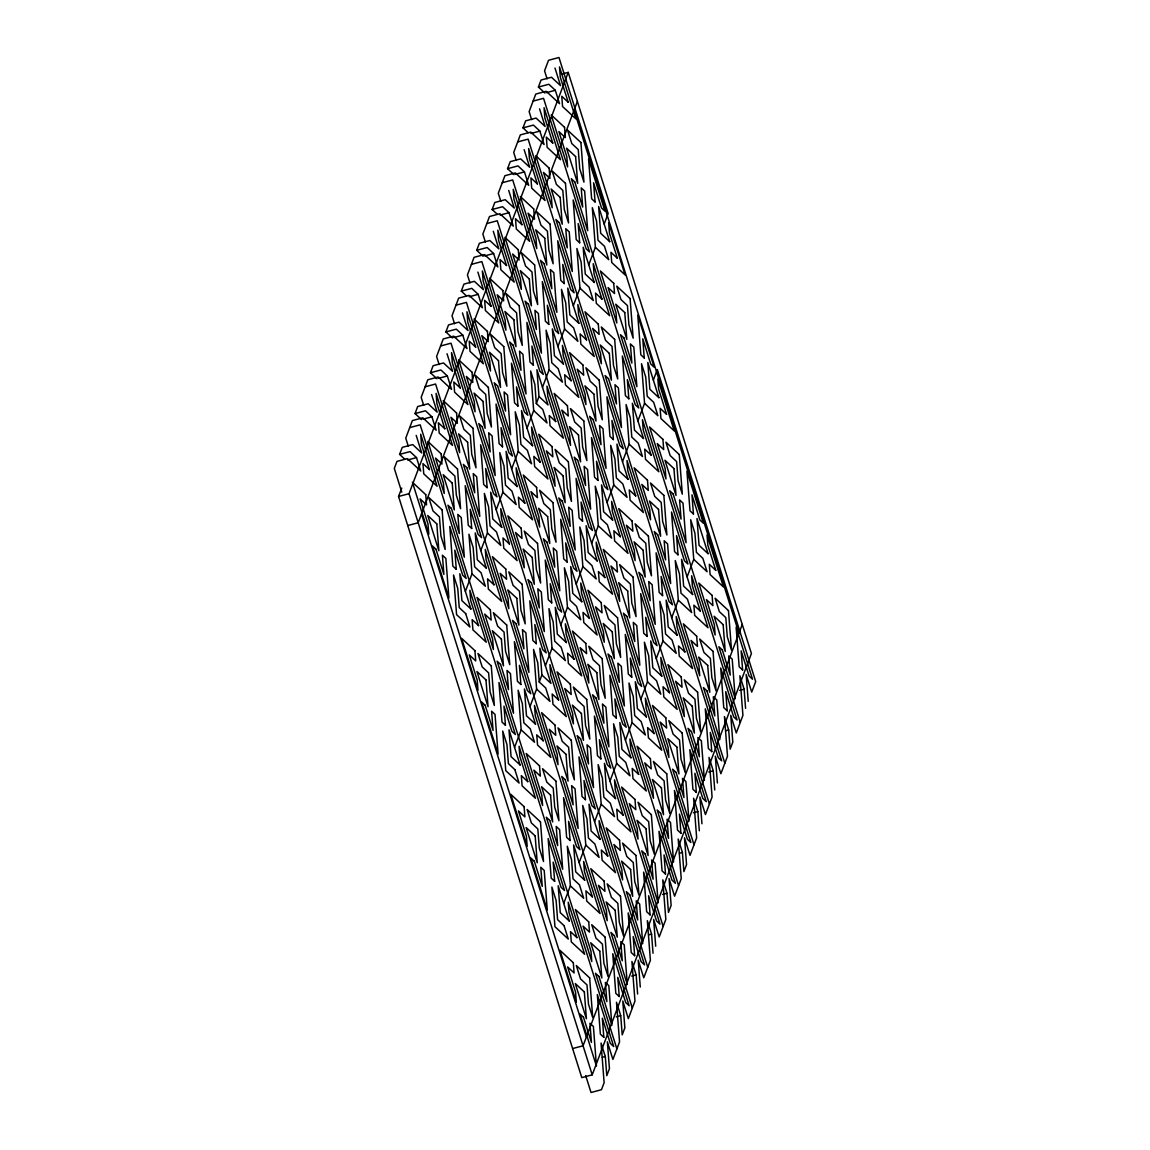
<?xml version="1.0" encoding="UTF-8"?>
<svg xmlns="http://www.w3.org/2000/svg" width="1150" height="1150" viewBox="0 0 1150 1150"><rect width="100%" height="100%" fill="white"/><g stroke="black" fill="none" stroke-linecap="round" stroke-linejoin="round"><path stroke-width="1.5" d="M404.771 459.181L399.611 454.379L402.27 447.364L412.706 444.576L421.734 452.985L416.185 435.361M421.489 419.563L415.035 413.569L417.68 406.539L428.131 403.765L437.158 412.16L431.609 394.551M436.914 378.753L430.459 372.758L433.104 365.729L443.541 362.954L452.582 371.349L447.034 353.74M452.338 337.942L445.884 331.933L448.529 324.918L458.965 322.129L468.007 330.539L462.458 312.915M466.469 295.924L461.294 291.123L463.953 284.107L474.389 281.319L483.431 289.714L477.868 272.104M483.173 256.306L476.718 250.312L479.378 243.283L489.814 240.508L498.856 248.903L493.293 231.294M497.303 214.288L492.143 209.501L494.802 202.472L505.238 199.697L514.28 208.092L508.717 190.483M514.021 174.685L507.567 168.676L510.226 161.661L520.663 158.873L529.69 167.282L524.141 149.658M528.152 132.667L522.991 127.866L525.651 120.851L536.087 118.062L545.114 126.457L539.566 108.847M544.87 93.049L538.416 87.055L541.061 80.026L551.511 77.251L560.539 85.646L554.99 68.037M562.249 73.974L568.215 72.378L751.424 653.531L592.221 1074.833L581.785 1077.622L398.576 496.469L401.753 488.089M592.221 1074.833L409.026 493.695L568.215 72.378M577.386 101.444L418.183 522.747L407.747 525.536M465.362 591.387L472.003 573.821L468.941 534.218L473.182 547.644L474.648 566.806L481.103 572.801L485.343 586.227L472.003 573.821M480.786 550.562L487.427 533.011L484.366 493.408L488.592 506.819L490.073 525.996L496.527 531.99L500.768 545.416L487.427 533.011M496.211 509.752L502.852 492.2L499.79 452.597L504.016 466.009L505.497 485.171L511.951 491.179L516.178 504.591L502.852 492.2M511.635 468.941L518.262 451.389L515.214 411.772L519.441 425.198L520.921 444.36L527.376 450.354L531.602 463.781L518.262 451.389M527.059 428.131L533.686 410.564L530.639 370.961L534.865 384.387L536.346 403.549L542.8 409.544L547.026 422.97L533.686 410.564M536.346 403.549L538.991 396.52L536.921 369.696L548.033 404.929L538.991 396.52M542.484 387.306L549.111 369.754L546.063 330.151L550.289 343.562L551.77 362.739L558.224 368.733L562.451 382.159L549.111 369.754M557.908 346.495L564.535 328.943L561.473 289.326L565.714 302.752L567.194 321.914L573.649 327.923L577.875 341.334L564.535 328.943M573.318 305.684L579.959 288.132L576.898 248.515L581.138 261.941L582.619 281.103L589.059 287.098L593.299 300.524L579.959 288.132M588.742 264.859L595.384 247.307L592.322 207.704L596.562 221.131L598.029 240.292L604.483 246.287L608.724 259.713L595.384 247.307M604.167 224.049L608.149 213.512L558.972 57.5L548.536 60.289L544.554 70.811L547.069 78.818M514.553 747.399L521.18 729.848L518.133 690.244L522.359 703.656L523.839 722.818L530.294 728.827L534.52 742.239L521.18 729.848M529.977 706.589L536.604 689.037L533.543 649.419L537.783 662.846L539.264 682.008L545.718 688.002L549.944 701.428L536.604 689.037M539.264 682.008L541.909 674.992L539.839 648.154L550.951 683.387L541.909 674.992M545.387 665.764L552.029 648.212L548.967 608.609L553.207 622.035L554.688 641.197L561.128 647.191L565.369 660.617L552.029 648.212M560.812 624.953L567.453 607.401L564.391 567.798L568.632 581.21L570.098 600.386L576.553 606.381L580.793 619.807L567.453 607.401M576.236 584.143L582.878 566.591L579.816 526.973L584.042 540.399L585.523 559.561L591.977 565.57L596.217 578.982L582.878 566.591M591.661 543.332L598.302 525.78L595.24 486.162L599.466 499.589L600.947 518.751L607.401 524.745L611.628 538.171L598.302 525.78M607.085 502.507L613.712 484.955L610.664 445.352L614.891 458.778L616.371 477.94L622.826 483.934L627.052 497.361L613.712 484.955M622.509 461.696L629.136 444.144L626.089 404.541L630.315 417.953L631.796 437.115L638.25 443.124L642.476 456.536L629.136 444.144M637.934 420.886L644.561 403.334L641.513 363.716L645.739 377.143L647.22 396.304L653.674 402.313L657.901 415.725L644.561 403.334M653.358 380.075L657.326 369.538L755.694 681.576L751.712 692.113L746.163 674.489L748.233 701.327M563.73 903.411L570.371 885.859L567.309 846.256L571.536 859.682L573.016 878.844L579.471 884.839L583.697 898.265L570.371 885.859M579.154 862.601L585.781 845.049L582.734 805.446L586.96 818.857L588.441 838.034L594.895 844.028L599.121 857.454L585.781 845.049M594.579 821.79L601.206 804.238L598.158 764.621L602.384 778.047L603.865 797.209L610.319 803.217L614.546 816.629L601.206 804.238M610.003 780.979L616.63 763.413L613.582 723.81L617.809 737.236L619.289 756.398L625.744 762.393L629.97 775.819L616.63 763.413M625.428 740.154L632.054 722.602L628.992 682.999L633.233 696.426L634.714 715.587L641.168 721.582L645.394 735.008L632.054 722.602M640.837 699.344L647.479 681.792L644.417 642.189L648.658 655.601L650.138 674.762L656.578 680.771L660.819 694.183L647.479 681.792M656.262 658.533L662.903 640.981L659.841 601.364L664.082 614.79L665.548 633.952L672.003 639.961L676.243 653.372L662.903 640.981M671.686 617.723L678.327 600.156L675.266 560.553L679.492 573.979L680.973 593.141L687.427 599.136L691.668 612.562L678.327 600.156M687.111 576.898L693.752 559.346L690.69 519.742L694.916 533.154L696.397 552.331L702.851 558.325L707.077 571.751L693.752 559.346M742.253 624.464L583.064 1045.781L572.614 1048.556M538.416 87.055L548.852 84.266L555.306 90.275L559.533 103.687L546.192 91.296L535.756 94.07L529.129 111.622L531.645 119.629M546.351 92.661L555.306 90.275M533.111 101.099L543.548 98.311L740.269 722.387M522.991 127.866L533.428 125.091L539.882 131.086L544.108 144.512L530.783 132.106L520.332 134.895L513.705 152.447L516.221 160.454M530.941 133.472L539.882 131.086M517.687 141.91L528.123 139.136L724.845 763.197M507.567 168.676L518.003 165.902L524.457 171.896L528.698 185.322L515.358 172.917L504.908 175.706L498.281 193.257L500.811 201.264M515.516 174.282L524.457 171.896M502.262 182.721L512.699 179.946L709.435 804.023M492.143 209.501L502.579 206.713L509.033 212.707L513.274 226.133L499.934 213.742L489.497 216.516L482.856 234.068L485.386 242.075M500.092 215.093L509.033 212.707M486.838 223.546L497.274 220.757L694.011 844.833M476.718 250.312L487.169 247.523L493.609 253.532L497.849 266.944L484.509 254.553L474.073 257.327L467.432 274.893L469.962 282.9M484.668 255.918L493.609 253.532M471.414 264.356L481.85 261.567L678.586 885.644M461.294 291.123L471.744 288.348L478.199 294.342L482.425 307.769L469.085 295.363L458.649 298.152L452.007 315.704L454.537 323.711M469.243 296.729L478.199 294.342M455.989 305.167L466.426 302.393L663.162 926.454M445.884 331.933L456.32 329.159L462.774 335.153L467.001 348.579L453.661 336.174L443.224 338.963L436.598 356.514L439.113 364.521M453.819 337.539L462.774 335.153M440.565 345.978L451.016 343.203L647.738 967.279M430.459 372.758L440.896 369.969L447.35 375.978L451.576 389.39L438.236 376.999L427.8 379.773L421.173 397.325L423.689 405.332M438.394 378.35L447.35 375.978M425.155 386.802L435.591 384.014L632.313 1008.09M415.035 413.569L425.471 410.78L431.926 416.789L436.152 430.201L422.812 417.809L412.376 420.584L405.749 438.15L408.264 446.157M422.984 419.175L431.926 416.789M409.731 427.613L420.167 424.824L616.889 1048.901M399.611 454.379L410.047 451.605L416.501 457.599L420.728 471.026L407.402 458.62L396.951 461.409L394.306 468.424L401.781 492.171M407.56 459.986L416.501 457.599M398.576 496.469L409.026 493.695M739.622 690.374L744.107 689.181L739.867 675.754L742.929 715.372L736.288 732.924L730.739 715.3L732.809 742.138L730.164 749.153L728.683 729.991L724.442 716.579L727.504 756.182L720.878 773.734L715.314 756.125L717.384 782.949M725.693 730.782L728.683 729.991M708.788 771.995L713.259 770.802L709.033 757.39L712.08 796.993L705.453 814.545L699.89 796.936L701.96 823.759M693.364 812.82L697.834 811.627L693.608 798.201L696.656 837.804L690.029 855.37L684.48 837.746L686.55 864.584L683.891 871.599L682.41 852.438L678.184 839.011L681.231 878.629L674.604 896.181L669.056 878.557L671.126 905.395L668.466 912.41L666.986 893.248L662.759 879.836L665.821 919.439L659.18 936.991L653.631 919.382L655.701 946.206M679.434 853.228L682.41 852.438M662.515 894.441L666.986 893.248M648.586 934.864L651.561 934.073L647.335 920.647L650.397 960.25L643.756 977.802L638.207 960.193L640.277 987.031M631.666 976.077L636.151 974.884L631.911 961.458L634.973 1001.061L628.331 1018.627L622.783 1001.003L624.852 1027.841L622.207 1034.856L620.727 1015.694L616.486 1002.268L619.548 1041.886L612.907 1059.438L607.358 1041.828L609.428 1068.652L606.783 1075.681L605.303 1056.505L601.062 1043.093L604.124 1082.696L601.464 1089.711L591.028 1092.5L585.681 1075.538M616.242 1016.887L620.727 1015.694M602.312 1057.31L605.303 1056.505M574.066 110.213L738.947 633.247M421.504 513.978L586.371 1036.998M744.107 689.181L745.574 708.342M713.259 770.802L714.739 789.978M697.834 811.627L699.315 830.789M651.561 934.073L653.042 953.235M636.151 974.884L637.617 994.046M568.215 102.264L561.761 96.269L562.551 106.49L575.891 118.896L559.489 66.887L560.28 77.108L568.215 102.264M564.549 127.334L551.224 114.928L567.611 166.937L566.821 156.716L558.886 131.56L565.34 137.554L564.549 127.334M580.908 142.528L567.568 130.137L571.794 143.549L578.249 149.558L579.729 168.719L583.956 182.146L580.908 142.528M575.604 156.572L566.562 148.178L577.674 183.411L575.604 156.572M552.791 143.089L546.336 137.08L547.127 147.301L560.467 159.706L544.065 107.698L544.856 117.918L552.791 143.089M574.756 181.887L571.32 178.681L587.707 230.69L584.646 191.087L581.21 187.881L582.691 207.043L574.756 181.887M595.082 201.954L591.632 198.763L588.584 159.146L604.972 211.154L601.536 207.963L593.601 182.792L595.082 201.954M549.139 168.144L535.799 155.753L552.187 207.762L551.396 197.541L543.461 172.371L549.916 178.365L549.139 168.144M565.484 183.339L552.144 170.947L556.37 184.374L562.824 190.368L564.305 209.53L568.546 222.956L565.484 183.339M609.716 241.673L600.688 233.263L598.618 206.439L609.716 241.673M560.179 197.383L551.137 188.988L562.249 224.221L560.179 197.383M537.366 183.899L530.912 177.905L531.702 188.126L545.043 200.517L528.641 148.508L529.431 158.729L537.366 183.899M617.392 258.29L610.938 252.281L611.728 262.502L625.068 274.908L608.681 222.899L609.457 233.119L617.392 258.29M559.331 222.697L555.896 219.492L572.283 271.501L569.236 231.897L565.786 228.692L567.266 247.868L559.331 222.697M579.658 242.779L576.207 239.574L573.16 199.971L589.548 251.965L586.112 248.774L578.177 223.603L579.658 242.779M533.715 208.955L520.375 196.564L536.762 248.572L535.972 238.352L528.051 213.181L534.506 219.19L533.715 208.955M550.059 224.164L536.719 211.758L540.96 225.184L547.4 231.179L548.881 250.341L553.121 263.767L550.059 224.164M613.741 283.346L600.401 270.954L616.788 322.963L616.012 312.743L608.077 287.572L614.531 293.566L613.741 283.346M630.085 298.554L616.745 286.149L620.986 299.575L627.44 305.569L628.906 324.731L633.147 338.158L630.085 298.554M594.306 282.483L585.264 274.088L583.194 247.25L594.306 282.483M544.755 238.208L535.713 229.799L546.825 265.032L544.755 238.208M624.781 312.599L615.739 304.189L626.851 339.423L624.781 312.599M521.942 224.71L515.488 218.716L516.278 228.936L529.618 241.327L513.231 189.333L514.007 199.554L521.942 224.71M601.967 299.101L595.513 293.106L596.304 303.327L609.644 315.718L593.256 263.709L594.047 273.93L601.967 299.101M543.907 263.508L540.471 260.317L556.859 312.326L553.811 272.708L550.361 269.517L551.842 288.679L543.907 263.508M623.933 337.899L620.497 334.707L636.884 386.702L633.837 347.099L630.387 343.908L631.867 363.069L623.933 337.899M564.233 283.59L560.783 280.384L557.736 240.781L574.123 292.79L570.688 289.584L562.753 264.428L564.233 283.59M644.259 357.981L640.823 354.775L637.761 315.172L654.149 367.181L650.713 363.975L642.778 338.819L644.259 357.981M518.291 249.78L504.951 237.374L521.338 289.383L520.562 279.162L512.627 253.992L519.081 260.001L518.291 249.78M534.635 264.974L521.295 252.583L525.536 265.995L531.99 271.989L533.471 291.166L537.697 304.577L534.635 264.974M598.316 324.171L584.976 311.765L601.378 363.774L600.587 353.553L592.652 328.382L599.107 334.391L598.316 324.171M614.661 339.365L601.321 326.959L605.561 340.386L612.016 346.38L613.496 365.556L617.723 378.968L614.661 339.365M578.881 323.294L569.839 314.899L567.769 288.061L578.881 323.294M658.907 397.684L649.865 389.289L647.795 362.451L658.907 397.684M529.331 279.019L520.303 270.624L531.401 305.842L529.331 279.019M609.356 353.409L600.329 345.014L611.426 380.233L609.356 353.409M506.518 265.521L500.063 259.526L500.854 269.747L514.194 282.152L497.806 230.144L498.597 240.364L506.518 265.521M586.558 339.911L580.103 333.917L580.879 344.137L594.219 356.543L577.832 304.534L578.622 314.755L586.558 339.911M666.583 414.302L660.129 408.308L660.919 418.528L674.245 430.919L657.857 378.925L658.648 389.146L666.583 414.302M528.482 304.333L525.047 301.127L541.434 353.136L538.387 313.533L534.937 310.327L536.418 329.489L528.482 304.333M608.523 378.724L605.072 375.518L621.474 427.527L618.413 387.909L614.962 384.718L616.443 403.88L608.523 378.724M548.809 324.401L545.373 321.209L542.311 281.592L558.699 333.601L555.263 330.395L547.328 305.239L548.809 324.401M628.834 398.791L625.399 395.586L622.337 355.982L638.739 407.991L635.289 404.786L627.354 379.629L628.834 398.791M502.866 290.591L489.526 278.199L505.928 330.194L505.137 319.973L497.202 294.817L503.657 300.811L502.866 290.591M519.211 305.785L505.871 293.394L510.111 306.806L516.566 312.814L518.046 331.976L522.273 345.402L519.211 305.785M582.892 364.981L569.552 352.576L585.954 404.584L585.163 394.364L577.228 369.207L583.683 375.202L582.892 364.981M599.236 380.176L585.911 367.784L590.137 381.196L596.591 387.205L598.072 406.367L602.298 419.793L599.236 380.176M662.918 439.372L649.577 426.966L665.979 478.975L665.189 468.754L657.254 443.598L663.708 449.592L662.918 439.372M679.276 454.566L665.936 442.175L670.163 455.587L676.617 461.596L678.098 480.757L682.324 494.169L679.276 454.566M563.457 364.104L554.415 355.709L552.345 328.886L563.457 364.104M643.482 438.495L634.441 430.1L632.371 403.262L643.482 438.495M513.906 319.829L504.879 311.434L515.976 346.668L513.906 319.829M593.932 394.22L584.904 385.825L596.002 421.058L593.932 394.22M673.957 468.611L664.93 460.216L676.027 495.449L673.957 468.611M491.107 306.346L484.653 300.337L485.429 310.558L498.769 322.963L482.382 270.954L483.173 281.175L491.107 306.346M571.133 380.736L564.679 374.728L565.469 384.948L578.795 397.354L562.408 345.345L563.198 355.566L571.133 380.736M651.159 455.113L644.704 449.118L645.495 459.339L658.835 471.744L642.433 419.736L643.224 429.956L651.159 455.113M513.072 345.144L509.622 341.938L526.024 393.947L522.962 354.344L519.527 351.138L520.993 370.3L513.072 345.144M593.098 419.534L589.648 416.329L606.05 468.338L602.988 428.734L599.553 425.529L601.019 444.691L593.098 419.534M673.124 493.925L669.674 490.719L686.076 542.728L683.014 503.125L679.578 499.919L681.059 519.081L673.124 493.925M533.384 365.211L529.949 362.02L526.887 322.402L543.289 374.411L539.839 371.22L531.904 346.049L533.384 365.211M613.41 439.602L609.974 436.411L606.913 396.793L623.314 448.802L619.864 445.611L611.929 420.44L613.41 439.602M693.436 513.992L690 510.801L686.938 471.184L703.34 523.192L699.89 520.001L691.955 494.831L693.436 513.992M487.442 331.401L474.102 319.01L490.504 371.019L489.713 360.798L481.778 335.627L488.232 341.622L487.442 331.401M503.786 346.61L490.461 334.204L494.687 347.631L501.141 353.625L502.622 372.787L506.848 386.213L503.786 346.61M567.467 405.792L554.128 393.401L570.529 445.409L569.739 435.174L561.804 410.018L568.258 416.012L567.467 405.792M583.826 420.986L570.486 408.595L574.712 422.021L581.167 428.016L582.648 447.177L586.874 460.604L583.826 420.986M647.493 480.183L634.153 467.791L650.555 519.786L649.764 509.565L641.829 484.409L648.284 490.403L647.493 480.183M663.852 495.377L650.512 482.986L654.738 496.412L661.192 502.406L662.673 521.568L666.899 534.994L663.852 495.377M628.058 479.32L619.031 470.911L616.961 444.087L628.058 479.32M708.084 553.696L699.056 545.301L696.986 518.477L708.084 553.696M498.482 360.64L489.454 352.245L500.552 387.478L498.482 360.64M578.508 435.031L569.48 426.636L580.577 461.869L578.508 435.031M658.548 509.421L649.506 501.026L660.617 536.259L658.548 509.421M475.683 347.156L469.229 341.162L470.019 351.382L483.345 363.774L466.957 311.765L467.748 321.986L475.683 347.156M555.709 421.547L549.254 415.552L550.045 425.773L563.385 438.164L546.983 386.156L547.774 396.376L555.709 421.547M635.734 495.938L629.28 489.929L630.071 500.149L643.411 512.555L627.009 460.546L627.799 470.767L635.734 495.938M715.76 570.328L709.306 564.319L710.096 574.54L723.436 586.946L707.034 534.937L707.825 545.158L715.76 570.328M497.648 385.954L494.198 382.763L510.6 434.757L507.538 395.154L504.103 391.949L505.583 411.125L497.648 385.954M577.674 460.345L574.224 457.139L590.626 509.148L587.564 469.545L584.128 466.339L585.609 485.516L577.674 460.345M657.699 534.736L654.249 531.53L670.651 583.539L667.589 543.936L664.154 540.73L665.634 559.906L657.699 534.736M517.96 406.036L514.524 402.831L511.463 363.228L527.864 415.236L524.414 412.031L516.479 386.86L517.96 406.036M597.986 480.427L594.55 477.221L591.488 437.618L607.89 489.613L604.44 486.421L596.519 461.251L597.986 480.427M678.011 554.803L674.576 551.612L671.514 512.009L687.916 564.003L684.466 560.812L676.545 535.641L678.011 554.803M472.018 372.226L458.677 359.821L475.079 411.829L474.289 401.609L466.354 376.438L472.808 382.447L472.018 372.226M488.376 387.421L475.036 375.015L479.262 388.441L485.717 394.436L487.198 413.612L491.424 427.024L488.376 387.421M552.043 446.603L538.703 434.211L555.105 486.22L554.314 475.999L546.379 450.829L552.834 456.838L552.043 446.603M568.402 461.811L555.062 449.406L559.288 462.832L565.742 468.826L567.223 487.988L571.449 501.414L568.402 461.811M632.069 520.993L618.743 508.602L635.131 560.611L634.34 550.39L626.405 525.219L632.859 531.214L632.069 520.993M648.428 536.202L635.087 523.796L639.314 537.223L645.768 543.217L647.249 562.379L651.475 575.805L648.428 536.202M712.109 595.384L698.769 582.992L715.156 635.001L714.366 624.781L706.431 599.61L712.885 605.604L712.109 595.384M728.453 610.592L715.113 598.187L719.339 611.613L725.794 617.607L727.274 636.769L731.515 650.196L728.453 610.592M532.608 445.74L523.581 437.345L521.511 410.507L532.608 445.74M612.634 520.131L603.606 511.736L601.536 484.897L612.634 520.131M692.659 594.521L683.632 586.112L681.562 559.288L692.659 594.521M483.058 401.465L474.03 393.07L485.128 428.289L483.058 401.465M563.098 475.856L554.056 467.446L565.168 502.679L563.098 475.856M643.123 550.246L634.081 541.837L645.193 577.07L643.123 550.246M723.149 624.637L714.107 616.227L725.219 651.461L723.149 624.637M460.259 387.967L453.804 381.973L454.595 392.193L467.935 404.584L451.533 352.59L452.324 362.811L460.259 387.967M540.284 462.357L533.83 456.363L534.621 466.584L547.961 478.975L531.559 426.966L532.349 437.201L540.284 462.357M620.31 536.748L613.856 530.754L614.646 540.974L627.986 553.366L611.584 501.357L612.375 511.577L620.31 536.748M700.336 611.139L693.881 605.144L694.672 615.365L708.012 627.756L691.61 575.747L692.401 585.968L700.336 611.139M482.224 426.765L478.774 423.574L495.176 475.582L492.114 435.965L488.678 432.774L490.159 451.936L482.224 426.765M562.249 501.156L558.799 497.964L575.201 549.973L572.139 510.356L568.704 507.164L570.184 526.326L562.249 501.156M642.275 575.546L638.839 572.355L655.227 624.349L652.165 584.746L648.729 581.555L650.21 600.717L642.275 575.546M722.301 649.937L718.865 646.746L735.253 698.74L732.205 659.137L728.755 655.931L730.236 675.107L722.301 649.937M502.536 446.847L499.1 443.641L496.038 404.038L512.44 456.047L508.99 452.841L501.069 427.685L502.536 446.847M582.576 521.238L579.126 518.032L576.064 478.429L592.466 530.438L589.016 527.232L581.095 502.076L582.576 521.238M662.601 595.628L659.151 592.423L656.104 552.819L672.491 604.828L669.056 601.622L661.121 576.466L662.601 595.628M742.627 670.019L739.177 666.813L736.129 627.21L752.517 679.219L749.081 676.013L741.146 650.842L742.627 670.019M456.593 413.037L443.268 400.631L459.655 452.64L458.864 442.419L450.929 417.263L457.384 423.257L456.593 413.037M472.952 428.231L459.612 415.84L463.838 429.252L470.293 435.261L471.773 454.423L475.999 467.834L472.952 428.231M536.619 487.427L523.293 475.022L539.681 527.031L538.89 516.81L530.955 491.639L537.409 497.648L536.619 487.427M552.977 502.622L539.637 490.231L543.864 503.643L550.318 509.637L551.799 528.813L556.025 542.225L552.977 502.622M616.659 561.818L603.319 549.413L619.706 601.421L618.916 591.201L610.981 566.03L617.435 572.039L616.659 561.818M633.003 577.012L619.663 564.607L623.889 578.033L630.344 584.027L631.824 603.204L636.065 616.616L633.003 577.012M696.684 636.209L683.344 623.803L699.732 675.812L698.941 665.591L691.021 640.421L697.475 646.429L696.684 636.209M713.029 651.403L699.689 638.997L703.929 652.424L710.369 658.418L711.85 677.594L716.091 691.006L713.029 651.403M517.184 486.551L508.156 478.156L506.086 451.317L517.184 486.551M597.209 560.941L588.182 552.546L586.112 525.708L597.209 560.941M677.249 635.332L668.207 626.937L666.137 600.099L677.249 635.332M467.647 442.276L458.606 433.881L469.717 469.114L467.647 442.276M547.673 516.666L538.631 508.271L549.743 543.49L547.673 516.666M627.699 591.057L618.657 582.662L629.769 617.881L627.699 591.057M707.724 665.447L698.683 657.053L709.794 692.271L707.724 665.447M444.834 428.777L438.38 422.783L439.171 433.004L452.511 445.409L436.109 393.401L436.899 403.621L444.834 428.777M524.86 503.168L518.406 497.174L519.196 507.394L532.536 519.8L516.134 467.791L516.925 478.012L524.86 503.168M604.886 577.559L598.431 571.564L599.222 581.785L612.562 594.176L596.16 542.182L596.951 552.402L604.886 577.559M684.911 651.949L678.457 645.955L679.247 656.176L692.587 668.567L676.2 616.572L676.976 626.793L684.911 651.949M466.799 467.59L463.349 464.384L479.751 516.393L476.689 476.79L473.254 473.584L474.734 492.746L466.799 467.59M546.825 541.981L543.389 538.775L559.777 590.784L556.715 551.181L553.279 547.975L554.76 567.137L546.825 541.981M626.851 616.371L623.415 613.166L639.803 665.174L636.755 625.557L633.305 622.366L634.786 641.527L626.851 616.371M706.876 690.747L703.441 687.556L719.828 739.565L716.781 699.947L713.331 696.756L714.811 715.918L706.876 690.747M487.126 487.658L483.676 484.466L480.614 444.849L497.016 496.857L493.566 493.666L485.645 468.496L487.126 487.658M567.151 562.048L563.701 558.857L560.654 519.239L577.041 571.248L573.606 568.043L565.671 542.886L567.151 562.048M647.177 636.439L643.727 633.233L640.679 593.63L657.067 645.639L653.631 642.433L645.696 617.277L647.177 636.439M727.202 710.829L723.753 707.624L720.705 668.021L737.092 720.029L733.657 716.824L725.722 691.668L727.202 710.829M441.169 453.848L427.843 441.456L444.231 493.451L443.44 483.23L435.505 458.074L441.959 464.068L441.169 453.848M457.527 469.042L444.188 456.651L448.414 470.062L454.868 476.071L456.349 495.233L460.575 508.659L457.527 469.042M521.209 528.238L507.869 515.847L524.256 567.841L523.466 557.621L515.545 532.464L521.985 538.459L521.209 528.238M537.553 543.433L524.213 531.041L528.439 544.453L534.894 550.462L536.374 569.624L540.615 583.05L537.553 543.433M601.234 602.629L587.894 590.223L604.282 642.232L603.491 632.011L595.571 606.855L602.025 612.849L601.234 602.629M617.579 617.823L604.239 605.432L608.479 618.844L614.934 624.852L616.4 644.014L620.641 657.441L617.579 617.823M681.26 677.019L667.92 664.614L684.308 716.622L683.531 706.402L675.596 681.246L682.051 687.24L681.26 677.019M697.604 692.214L684.264 679.822L688.505 693.234L694.959 699.243L696.426 718.405L700.666 731.817L697.604 692.214M501.759 527.361L492.732 518.966L490.662 492.143L501.759 527.361M581.799 601.752L572.758 593.357L570.688 566.533L581.799 601.752M661.825 676.143L652.783 667.747L650.713 640.909L661.825 676.143M452.223 483.086L443.181 474.691L454.293 509.924L452.223 483.086M532.249 557.477L523.207 549.082L534.319 584.315L532.249 557.477M612.274 631.867L603.232 623.473L614.344 658.706L612.274 631.867M692.3 706.258L683.258 697.863L694.37 733.096L692.3 706.258M429.41 469.603L422.956 463.594L423.746 473.814L437.086 486.22L420.684 434.211L421.475 444.432L429.41 469.603M509.436 543.993L502.981 537.984L503.772 548.205L517.112 560.611L500.71 508.602L501.501 518.822L509.436 543.993M589.461 618.384L583.007 612.375L583.798 622.596L597.137 635.001L580.75 582.992L581.526 593.213L589.461 618.384M669.487 692.76L663.033 686.766L663.823 696.986L677.163 709.392L660.776 657.383L661.566 667.604L669.487 692.76M451.375 508.401L447.939 505.195L464.327 557.204L461.265 517.601L457.829 514.395L459.31 533.571L451.375 508.401M531.401 582.791L527.965 579.586L544.352 631.594L541.305 591.991L537.855 588.786L539.336 607.947L531.401 582.791M611.426 657.182L607.991 653.976L624.378 705.985L621.331 666.382L617.881 663.176L619.361 682.338L611.426 657.182M691.452 731.572L688.016 728.367L704.404 780.376L701.356 740.773L697.906 737.567L699.387 756.729L691.452 731.572M471.701 528.468L468.251 525.277L465.204 485.674L481.591 537.668L478.156 534.477L470.221 509.306L471.701 528.468M551.727 602.859L548.277 599.668L545.229 560.05L561.617 612.059L558.181 608.867L550.246 583.697L551.727 602.859M631.753 677.249L628.303 674.058L625.255 634.441L641.643 686.449L638.207 683.258L630.272 658.087L631.753 677.249M711.778 751.64L708.342 748.449L705.281 708.831L721.668 760.84L718.232 757.649L710.298 732.478L711.778 751.64M425.759 494.658L412.419 482.267L428.806 534.276L428.016 524.055L420.095 498.884L426.535 504.879L425.759 494.658M442.103 509.867L428.763 497.461L432.989 510.887L439.444 516.882L440.924 536.044L445.165 549.47L442.103 509.867M505.784 569.049L492.444 556.658L508.832 608.666L508.041 598.446L500.121 573.275L506.575 579.269L505.784 569.049M522.129 584.258L508.789 571.852L513.029 585.278L519.484 591.273L520.95 610.434L525.191 623.861L522.129 584.258M585.81 643.439L572.47 631.048L588.857 683.057L588.081 672.822L580.146 647.666L586.601 653.66L585.81 643.439M602.154 658.634L588.814 646.242L593.055 659.669L599.509 665.663L600.99 684.825L605.216 698.251L602.154 658.634M665.836 717.83L652.496 705.439L668.898 757.433L668.107 747.212L660.172 722.056L666.626 728.051L665.836 717.83M682.18 733.024L668.84 720.633L673.081 734.059L679.535 740.054L681.016 759.216L685.242 772.642L682.18 733.024M486.349 568.186L477.308 559.777L475.238 532.953L486.349 568.186M566.375 642.577L557.333 634.168L555.263 607.344L566.375 642.577M646.401 716.967L637.359 708.558L635.289 681.734L646.401 716.967M436.799 523.911L427.757 515.502L438.869 550.735L436.799 523.911M516.824 598.288L507.783 589.893L518.894 625.126L516.824 598.288M596.85 672.678L587.822 664.283L598.92 699.516L596.85 672.678M676.876 747.069L667.848 738.674L678.946 773.907L676.876 747.069M494.011 584.804L487.557 578.809L488.348 589.03L501.688 601.421L485.3 549.413L486.076 559.633L494.011 584.804M574.037 659.194L567.582 653.186L568.373 663.421L581.713 675.812L565.326 623.803L566.116 634.024L574.037 659.194M654.077 733.585L647.622 727.576L648.399 737.797L661.739 750.202L645.351 698.194L646.142 708.414L654.077 733.585M435.951 549.211L432.515 546.02L448.902 598.014L445.855 558.411L442.405 555.22L443.886 574.382L435.951 549.211M515.976 623.602L512.541 620.411L528.928 672.405L525.881 632.802L522.431 629.596L523.911 648.773L515.976 623.602M596.002 697.992L592.566 694.787L608.954 746.796L605.906 707.192L602.456 703.987L603.937 723.163L596.002 697.992M676.042 772.383L672.592 769.178L688.994 821.186L685.932 781.583L682.482 778.378L683.962 797.554L676.042 772.383M456.277 569.293L452.827 566.087L449.779 526.484L466.167 578.493L462.731 575.288L454.796 550.131L456.277 569.293M536.303 643.684L532.852 640.478L529.805 600.875L546.192 652.884L542.757 649.678L534.822 624.508L536.303 643.684M616.328 718.074L612.893 714.869L609.831 675.266L626.218 727.26L622.783 724.069L614.848 698.898L616.328 718.074M696.354 792.451L692.918 789.259L689.856 749.656L706.258 801.651L702.808 798.459L694.873 773.289L696.354 792.451M490.36 609.874L477.02 597.468L493.408 649.477L492.631 639.256L484.696 614.086L491.151 620.094L490.36 609.874M506.704 625.068L493.364 612.663L497.605 626.089L504.059 632.083L505.54 651.259L509.766 664.671L506.704 625.068M570.386 684.25L557.046 671.859L573.447 723.867L572.657 713.647L564.722 688.476L571.176 694.485L570.386 684.25M586.73 699.459L573.39 687.053L577.631 700.479L584.085 706.474L585.566 725.636L589.792 739.062L586.73 699.459M650.411 758.641L637.071 746.249L653.473 798.258L652.683 788.038L644.747 762.867L651.202 768.861L650.411 758.641M666.756 773.849L653.43 761.444L657.656 774.87L664.111 780.864L665.591 800.026L669.817 813.452L666.756 773.849M470.925 608.997L461.883 600.602L459.813 573.764L470.925 608.997M630.976 757.778L621.934 749.383L619.864 722.545L630.976 757.778M501.4 639.113L492.372 630.703L503.47 665.936L501.4 639.113M581.426 713.503L572.398 705.094L583.496 740.327L581.426 713.503M661.451 787.894L652.424 779.484L663.521 814.717L661.451 787.894M465.692 613.626L459.238 607.617L457.757 588.455L453.517 575.029L456.579 614.646L469.919 627.038L465.692 613.626M478.587 625.614L472.132 619.62L472.923 629.841L486.263 642.232L469.876 590.238L470.666 600.458L478.587 625.614M558.627 700.005L552.173 694.011L552.949 704.231L566.289 716.622L549.901 664.614L550.692 674.849L558.627 700.005M638.652 774.396L632.198 768.401L632.989 778.622L646.314 791.013L629.927 739.004L630.717 749.225L638.652 774.396M500.552 664.413L497.116 661.221L513.504 713.23L510.456 673.613L507.006 670.421L508.487 689.583L500.552 664.413M580.592 738.803L577.142 735.612L593.544 787.621L590.482 748.003L587.046 744.812L588.512 763.974L580.592 738.803M660.617 813.194L657.168 810.003L673.569 861.997L670.508 822.394L667.072 819.202L668.538 838.364L660.617 813.194M520.878 684.494L517.442 681.289L514.381 641.686L530.768 693.694L527.332 690.489L519.398 665.332L520.878 684.494M600.904 758.885L597.468 755.679L594.406 716.076L610.808 768.085L607.358 764.879L599.423 739.723L600.904 758.885M680.929 833.276L677.494 830.07L674.432 790.467L690.834 842.476L687.384 839.27L679.449 814.114L680.929 833.276M474.936 650.684L461.596 638.279L477.997 690.288L477.207 680.067L469.272 654.911L475.726 660.905L474.936 650.684M491.28 665.879L477.954 653.488L482.181 666.899L488.635 672.908L490.116 692.07L494.342 705.482L491.28 665.879M554.961 725.075L541.621 712.669L558.023 764.678L557.232 754.458L549.298 729.287L555.752 735.296L554.961 725.075M571.306 740.269L557.98 727.878L562.206 741.29L568.661 747.284L570.141 766.461L574.367 779.872L571.306 740.269M634.987 799.466L621.647 787.06L638.049 839.069L637.258 828.848L629.323 803.678L635.777 809.686L634.987 799.466M651.346 814.66L638.006 802.254L642.232 815.681L648.686 821.675L650.167 840.851L654.393 854.263L651.346 814.66M535.526 724.198L526.484 715.803L524.414 688.965L535.526 724.198M615.552 798.589L606.51 790.194L604.44 763.356L615.552 798.589M485.976 679.923L476.948 671.528L488.046 706.761L485.976 679.923M566.001 754.314L556.974 745.919L568.071 781.137L566.001 754.314M646.027 828.704L636.999 820.309L648.097 855.528L646.027 828.704M543.202 740.816L536.748 734.821L537.539 745.042L550.864 757.447L534.477 705.439L535.268 715.659L543.202 740.816M623.228 815.206L616.774 809.212L617.564 819.432L630.904 831.824L614.503 779.829L615.293 790.05L623.228 815.206M485.142 705.238L481.692 702.032L498.094 754.041L495.032 714.438L491.596 711.232L493.062 730.394L485.142 705.238M565.168 779.628L561.717 776.423L578.119 828.431L575.058 788.814L571.622 785.622L573.102 804.784L565.168 779.628M645.193 854.004L641.743 850.813L658.145 902.822L655.083 863.204L651.648 860.013L653.128 879.175L645.193 854.004M505.454 725.305L502.018 722.114L498.956 682.496L515.358 734.505L511.908 731.314L503.973 706.143L505.454 725.305M585.479 799.696L582.044 796.504L578.982 756.887L595.384 808.896L591.934 805.69L583.999 780.534L585.479 799.696M665.505 874.086L662.069 870.881L659.008 831.277L675.409 883.286L671.959 880.081L664.039 854.924L665.505 874.086M539.537 765.886L526.197 753.494L542.599 805.489L541.808 795.268L533.873 770.112L540.327 776.106L539.537 765.886M555.896 781.08L542.556 768.689L546.782 782.101L553.236 788.109L554.717 807.271L558.943 820.697L555.896 781.08M619.562 840.276L606.223 827.871L622.624 879.879L621.834 869.659L613.899 844.503L620.353 850.497L619.562 840.276M635.921 855.471L622.581 843.079L626.808 856.491L633.262 862.5L634.742 881.662L638.969 895.088L635.921 855.471M520.102 765.009L511.06 756.614L508.99 729.79L520.102 765.009M600.128 839.399L591.1 831.004L589.03 804.181L600.128 839.399M550.577 795.124L541.549 786.729L552.647 821.962L550.577 795.124M630.617 869.515L621.575 861.12L632.687 896.353L630.617 869.515M514.869 769.637L508.415 763.643L506.934 744.467L502.708 731.055L505.756 770.658L519.096 783.064L514.869 769.637M527.778 781.641L521.324 775.632L522.114 785.852L535.454 798.258L519.053 746.249L519.843 756.47L527.778 781.641M607.804 856.031L601.349 850.023L602.14 860.243L615.48 872.649L599.078 820.64L599.869 830.861L607.804 856.031M549.743 820.439L546.293 817.233L562.695 869.242L559.633 829.639L556.197 826.433L557.678 845.595L549.743 820.439M629.769 894.829L626.319 891.624L642.721 943.633L639.659 904.029L636.223 900.824L637.704 919.986L629.769 894.829M570.055 840.506L566.619 837.315L563.558 797.697L579.959 849.706L576.509 846.515L568.589 821.344L570.055 840.506M650.095 914.897L646.645 911.706L643.583 872.088L659.985 924.097L656.535 920.906L648.614 895.735L650.095 914.897M524.113 806.696L510.787 794.305L527.174 846.314L526.384 836.093L518.449 810.923L524.903 816.917L524.113 806.696M540.471 821.905L527.131 809.499L531.357 822.926L537.812 828.92L539.293 848.082L543.519 861.508L540.471 821.905M604.138 881.087L590.812 868.696L607.2 920.704L606.409 910.469L598.474 885.313L604.929 891.307L604.138 881.087M620.497 896.281L607.157 883.89L611.383 897.316L617.837 903.311L619.318 922.473L623.544 935.899L620.497 896.281M584.703 880.224L575.676 871.815L573.606 844.991L584.703 880.224M535.167 835.935L526.125 827.54L537.237 862.773L535.167 835.935M615.192 910.326L606.151 901.931L617.262 937.164L615.192 910.326M592.379 896.842L585.925 890.833L586.716 901.068L600.056 913.459L583.654 861.451L584.444 871.671L592.379 896.842M534.319 861.249L530.869 858.058L547.271 910.053L544.209 870.449L540.773 867.244L542.254 886.42L534.319 861.249M614.344 935.64L610.909 932.434L627.296 984.443L624.234 944.84L620.799 941.634L622.279 960.811L614.344 935.64M554.645 881.331L551.195 878.126L548.133 838.523L564.535 890.531L561.085 887.326L553.164 862.155L554.645 881.331M634.671 955.722L631.221 952.516L628.173 912.913L644.561 964.908L641.125 961.716L633.19 936.546L634.671 955.722M588.728 921.898L575.388 909.506L591.776 961.515L590.985 951.294L583.064 926.124L589.504 932.133L588.728 921.898M605.072 937.106L591.732 924.701L595.959 938.127L602.413 944.121L603.894 963.283L608.134 976.709L605.072 937.106M569.279 921.035L560.251 912.64L558.181 885.802L569.279 921.035M599.768 951.151L590.726 942.741L601.838 977.974L599.768 951.151M564.046 925.649L557.592 919.655L556.111 900.493L551.885 887.067L554.947 926.684L568.287 939.076L564.046 925.649M576.955 937.652L570.501 931.658L571.291 941.879L584.631 954.27L568.229 902.261L569.02 912.496L576.955 937.652M598.92 976.451L595.484 973.259L611.872 1025.268L608.824 985.651L605.374 982.459L606.855 1001.621L598.92 976.451M619.246 996.533L615.796 993.327L612.749 953.724L629.136 1005.732L625.701 1002.527L617.766 977.371L619.246 996.533M573.304 962.723L559.964 950.317L576.351 1002.326L575.561 992.105L567.64 966.934L574.094 972.943L573.304 962.723M589.648 977.917L576.308 965.511L580.549 978.938L587.003 984.932L588.469 1004.108L592.71 1017.52L589.648 977.917M584.344 991.961L575.302 983.566L586.414 1018.785L584.344 991.961M583.496 1017.276L580.06 1014.07L596.447 1066.079L593.4 1026.461L589.95 1023.27L591.431 1042.432L583.496 1017.276M603.822 1037.343L600.372 1034.152L597.324 994.534L613.712 1046.543L610.276 1043.337L602.341 1018.181L603.822 1037.343"/></g></svg>
